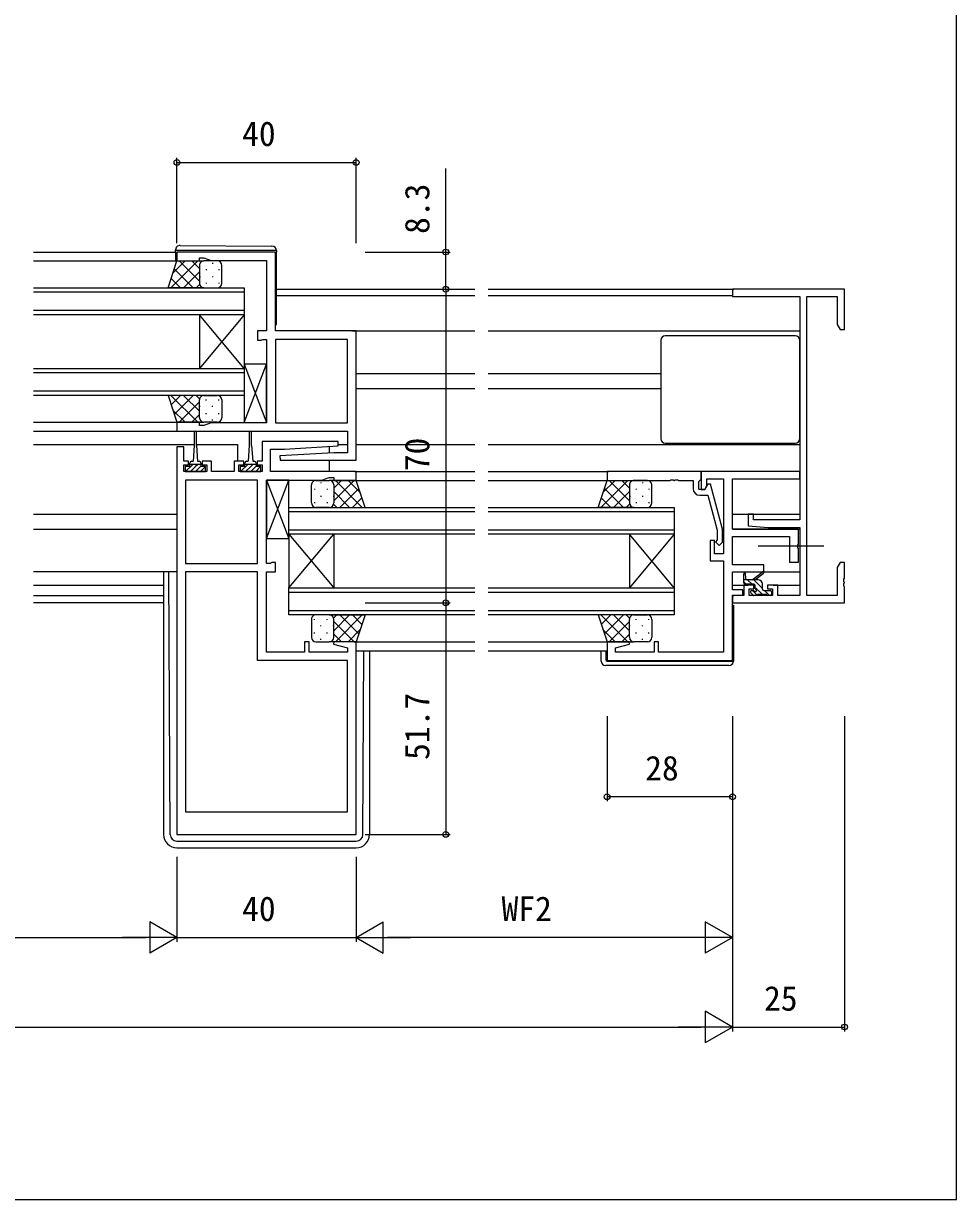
# Model space of a CAD drawing. Units: millimetres, scale not verified. Extents: x -437 to 438, y -281 to 278.
# Drawn here: x 229.9 to 438.2, y -280.9 to -18.4 of the extents above; entities that cross this region are included whole.
import ezdxf
from ezdxf.enums import TextEntityAlignment as Align

# ---------------------------------------------------------------- set-up
doc = ezdxf.new("R2010")
doc.units = ezdxf.units.MM
doc.header["$LTSCALE"] = 2
for name, color, linetype in [('0-2_YKK_11', 7, 'Continuous'), ('0-3_YKK_12', 2, 'Continuous'), ('0-4_YKK_13', 4, 'Continuous'), ('0-6_YKK_D', 6, 'Continuous'), ('0-7_YKK_ZWAK', 7, 'Continuous')]:
    doc.layers.add(name, color=color, linetype=linetype)
doc.styles.add('ＭＳ ゴシック', font='')
doc.styles.get('ＭＳ ゴシック').set_extended_font_data('MS Gothic')

msp = doc.modelspace()

# ---------------------------------------------------------------- linework, layer by layer
at = {"layer": '0-2_YKK_11'}
for points in [[(264.2, -109.403), (302.3, -109.403), (302.3, -114.203), (299.2, -114.203), (287.186, -114.933), (287.215, -115.903), (304.2, -115.903), (304.2, -87.003), (286.2, -87.003), (286.2, -69.403), (264.2, -69.403), (264.2, -71.403), (269.2, -71.403), (269.2, -70.703), (270.2, -70.703), (271.848, -71.303), (284.2, -71.303), (284.2, -87.003), (282.2, -87.003), (282.2, -89.103), (283, -89.103), (283.173, -89.003), (283.346, -88.903), (284.2, -88.903), (284.2, -107.503), (271.848, -107.503), (270.2, -108.103), (269.2, -108.103), (269.2, -107.403), (264.2, -107.403)], [(286.2, -88.903), (286.2, -107.503), (302.3, -107.503), (302.3, -88.903)], [(282.2, -138.903), (282.2, -120.303), (266.1, -120.303), (266.1, -138.903)], [(266.1, -140.803), (266.1, -194.403), (302.3, -194.403), (302.3, -160.603), (282.2, -160.603), (282.2, -140.803)]]:
    msp.add_lwpolyline(points, close=True, dxfattribs=at)
for points in [[(404.83, -146.073), (404.83, -79.333), (411.57, -79.333), (411.57, -85.611), (412.2, -86.703), (413.2, -86.703), (413.2, -77.703), (388.2, -77.703), (388.2, -79.333), (403.2, -79.333), (403.2, -129.203), (392.9, -129.203), (392.9, -127.903), (391.7, -127.903), (391.7, -130.509), (396.2, -130.903), (403.2, -130.903), (403.2, -146.073), (398.3, -146.073), (398.3, -143.803), (396, -143.803), (396, -144.603), (397.1, -144.603), (397.1, -146.073), (391.9, -146.073), (391.9, -144.603), (393, -144.603), (393, -143.803), (390.7, -143.803), (390.7, -146.073), (388.2, -146.073), (388.2, -147.703), (413.2, -147.703), (413.2, -144.161), (413.08, -143.977), (413.08, -143.428), (413.2, -143.244), (413.2, -143.161), (413.08, -142.977), (413.08, -142.428)], [(264.2, -112.903), (264.2, -199.403), (304.2, -199.403), (304.2, -156.403), (299.239, -156.403), (299.171, -156.925), (302.3, -157.763), (302.3, -158.703), (293.7, -158.703), (293.7, -156.403), (292.7, -156.403), (292.7, -158.703), (284.2, -158.703), (284.2, -140.803), (286.2, -140.803), (286.2, -138.703), (285.4, -138.703), (285.227, -138.803), (285.054, -138.903), (284.2, -138.903), (284.2, -120.303), (296.552, -120.303), (298.2, -119.703), (299.2, -119.703), (299.2, -120.403), (304.2, -120.403), (304.2, -118.403), (285.1, -118.403), (285.1, -113.403), (288.2, -113.403), (300.214, -112.672), (300.185, -111.703), (283.2, -111.703), (283.2, -116.103), (282.1, -116.103), (282.1, -116.903), (283.2, -116.903), (283.2, -118.403), (278, -118.403), (278, -116.903)], [(278, -116.903), (279.1, -116.903), (279.1, -116.103), (277, -116.103), (277, -118.403), (271.9, -118.403), (271.9, -116.103), (269.8, -116.103), (269.8, -116.903), (270.9, -116.903), (270.9, -118.403), (265.7, -118.403), (265.7, -116.903), (266.8, -116.903), (266.8, -116.103), (265.7, -116.103), (265.7, -112.903), (264.2, -112.903)], [(381.2, -118.403), (360.2, -118.403), (360.2, -120.403), (374.242, -120.403), (374.425, -120.283), (374.975, -120.283), (375.158, -120.403), (375.242, -120.403), (375.425, -120.283), (375.975, -120.283), (376.158, -120.403), (379.4, -120.403), (379.4, -122.203)], [(360.2, -160.603), (388.2, -160.603), (388.2, -146.003), (390.5, -146.003), (390.5, -144.803), (388.2, -144.803), (388.2, -140.803), (395.2, -140.803), (395.2, -139.203), (388.2, -139.203), (388.2, -132.903), (400.9, -132.903), (400.9, -138.603), (402.9, -138.603), (402.9, -135.561), (402.78, -135.377), (402.78, -134.828), (402.9, -134.644), (402.9, -131.303), (388.2, -131.303), (388.2, -120.003), (403.2, -120.003), (403.2, -118.403), (381.2, -118.403), (381.2, -122.403), (382, -122.403), (382.5, -121.536), (382.5, -120.003), (386.2, -120.003), (386.2, -136.803), (384.2, -136.803), (384.2, -133.803), (383.2, -133.803), (383.2, -138.303), (386.2, -138.303), (386.2, -158.703), (371.7, -158.703), (371.7, -156.403), (370.7, -156.403), (370.7, -158.703)], [(380.9, -123.703), (382.72, -123.703), (384.8, -131.464), (384.8, -133.654), (384.376, -134.078), (385.224, -134.927), (386, -134.151), (386, -131.306), (383.293, -121.203), (382.693, -121.203), (382, -122.403), (380.7, -122.403), (380.7, -120.603), (380.9, -120.403), (381.2, -120.103), (381.2, -118.403)], [(413.08, -142.428), (413.2, -142.244), (413.2, -138.703), (412.2, -138.703), (411.57, -139.794), (411.57, -146.073), (404.83, -146.073)], [(370.7, -158.703), (362.1, -158.703), (362.1, -157.763), (365.229, -156.925), (365.161, -156.403), (360.2, -156.403), (360.2, -160.603)]]:
    msp.add_lwpolyline(points, dxfattribs=at)
msp.add_arc((380.9, -122.203), 1.5, 180.00001, 269.99999, dxfattribs=at)
at = {"layer": '0-3_YKK_12'}
for p, q in [((232.2, -69.403), (263.9, -69.403)), ((232.2, -71.403), (264.7, -71.403)), ((232.2, -77.403), (279.2, -77.403)), ((279.2, -78.403), (232.2, -78.403)), ((286.4, -77.703), (330.7, -77.703)), ((333.7, -77.703), (388.5, -77.703)), ((286.4, -79.103), (330.7, -79.103)), ((333.7, -79.103), (388.2, -79.103)), ((232.2, -82.403), (279.2, -82.403)), ((269.2, -83.403), (269.2, -95.403)), ((279.2, -83.403), (269.2, -95.403)), ((279.2, -95.403), (269.2, -83.403)), ((279.2, -83.403), (279.2, -95.403)), ((303.2, -87.003), (330.7, -87.003)), ((333.7, -87.003), (403.2, -87.003)), ((232.2, -95.403), (279.2, -95.403)), ((279.2, -96.403), (232.2, -96.403)), ((304.2, -96.503), (330.7, -96.503)), ((333.7, -96.503), (372.2, -96.503)), ((232.2, -100.403), (279.2, -100.403)), ((304.2, -99.903), (330.7, -99.903)), ((333.7, -99.903), (372.2, -99.903)), ((232.2, -107.403), (264.2, -107.403)), ((232.2, -109.403), (264.5, -109.403)), ((232.2, -112.403), (268.05, -112.403)), ((268.55, -112.403), (277.7, -112.403)), ((277.7, -112.403), (277.7, -116.149)), ((298.2, -112.795), (298.2, -114.263)), ((300.158, -112.403), (302.3, -112.403)), ((304.2, -112.403), (330.7, -112.403)), ((333.7, -112.403), (403.2, -112.403)), ((298.2, -115.903), (298.2, -118.403)), ((303.7, -120.403), (330.7, -120.403)), ((303.9, -118.403), (330.7, -118.403)), ((333.7, -118.403), (360.5, -118.403)), ((333.7, -120.403), (360.7, -120.403)), ((232.2, -127.903), (264.2, -127.903)), ((289.2, -126.403), (330.7, -126.403)), ((289.2, -132.403), (289.2, -126.403)), ((330.7, -127.403), (289.2, -127.403)), ((333.7, -126.403), (375.2, -126.403)), ((375.2, -127.403), (333.7, -127.403)), ((388.2, -127.903), (403.2, -127.903)), ((232.2, -131.303), (264.2, -131.303)), ((289.2, -131.403), (330.7, -131.403)), ((289.2, -132.403), (289.2, -144.403)), ((289.2, -132.403), (299.2, -144.403)), ((289.2, -144.403), (299.2, -132.403)), ((330.7, -132.403), (289.2, -132.403)), ((299.2, -132.403), (299.2, -144.403)), ((333.7, -131.403), (375.2, -131.403)), ((365.2, -132.403), (365.2, -144.403)), ((375.2, -132.403), (365.2, -144.403)), ((375.2, -144.403), (365.2, -132.403)), ((375.2, -132.403), (375.2, -144.403)), ((388.2, -131.303), (403.2, -131.303)), ((232.2, -143.803), (261.201, -143.803)), ((388.2, -143.803), (391.7, -143.803)), ((397.3, -143.803), (403.2, -143.803)), ((232.2, -146.073), (261.201, -146.073)), ((289.2, -144.403), (330.7, -144.403)), ((289.2, -150.403), (289.2, -144.403)), ((330.7, -145.403), (289.2, -145.403)), ((333.7, -144.403), (375.2, -144.403)), ((375.2, -145.403), (333.7, -145.403)), ((388.307, -146.073), (388.5, -146.073)), ((261.201, -147.703), (232.2, -147.703)), ((289.2, -149.403), (330.7, -149.403)), ((333.7, -149.403), (375.2, -149.403)), ((388.2, -147.703), (388.5, -147.703)), ((330.7, -150.403), (289.2, -150.403)), ((303.7, -156.403), (330.7, -156.403)), ((333.7, -156.403), (360.7, -156.403)), ((304.2, -158.403), (330.7, -158.403)), ((333.7, -158.403), (360.2, -158.403))]:
    msp.add_line(p, q, dxfattribs=at)
for points in [[(279.2, -77.403), (279.2, -83.403), (232.2, -83.403)], [(279.2, -95.403), (279.2, -101.403), (232.2, -101.403)], [(375.2, -126.403), (375.2, -132.403), (333.7, -132.403)], [(375.2, -144.403), (375.2, -150.403), (333.7, -150.403)]]:
    msp.add_lwpolyline(points, dxfattribs=at)
at = {"layer": '0-4_YKK_13'}
for p, q in [((264.909, -67.915), (285.409, -68.094)), ((263.9, -69.103), (263.9, -68.915)), ((264.404, -69.103), (263.9, -69.103)), ((263.9, -69.403), (263.9, -69.103)), ((263.9, -69.403), (263.9, -71.403)), ((285.904, -69.103), (264.404, -69.103)), ((286.4, -69.103), (286.4, -69.403)), ((286.4, -85.403), (286.4, -69.403)), ((268.832, -71.403), (262.832, -77.403)), ((266.003, -71.403), (263.298, -74.108)), ((267.851, -77.403), (263.613, -73.164)), ((269.2, -75.923), (264.68, -71.403)), ((269.2, -73.094), (267.508, -71.403)), ((269.2, -72.403), (269.2, -76.403)), ((269.2, -72.403), (269.2, -76.403)), ((269.29, -71.988), (269.29, -72.023)), ((273.2, -71.402), (270.2, -71.403)), ((270.705, -73.237), (270.705, -73.437)), ((272.12, -71.822), (272.12, -72.022)), ((273.535, -73.237), (273.535, -73.437)), ((274.2, -76.403), (274.2, -72.402)), ((265.023, -77.403), (262.906, -75.285)), ((269.2, -73.863), (265.66, -77.403)), ((269.29, -74.853), (269.29, -75.053)), ((272.12, -74.852), (272.12, -75.052)), ((269.233, -76.658), (268.489, -77.403)), ((270.2, -77.403), (273.2, -77.403)), ((270.705, -76.267), (270.705, -76.467)), ((273.535, -76.267), (273.535, -76.467)), ((372.2, -89.103), (372.2, -111.103)), ((402.2, -88.103), (373.2, -88.103)), ((403.2, -111.103), (403.2, -89.103)), ((279.2, -107.473), (284.2, -94.473)), ((279.2, -94.473), (284.2, -107.473)), ((268.832, -107.403), (262.832, -101.402)), ((265.023, -101.402), (262.906, -103.52)), ((267.851, -101.403), (263.613, -105.641)), ((269.2, -104.942), (265.66, -101.403)), ((269.233, -102.147), (268.489, -101.403)), ((270.2, -101.403), (273.2, -101.403)), ((270.705, -102.538), (270.705, -102.338)), ((273.535, -102.538), (273.535, -102.36)), ((266.003, -107.403), (263.298, -104.697)), ((269.2, -102.882), (264.68, -107.402)), ((269.2, -106.403), (269.2, -102.403)), ((269.2, -106.403), (269.2, -102.403)), ((269.29, -103.953), (269.29, -103.753)), ((272.12, -103.953), (272.12, -103.753)), ((274.2, -102.403), (274.2, -106.403)), ((269.2, -105.711), (267.508, -107.403)), ((269.29, -106.817), (269.29, -106.783)), ((273.2, -107.403), (270.2, -107.403)), ((270.705, -105.568), (270.705, -105.368)), ((272.12, -106.983), (272.12, -106.783)), ((273.535, -105.568), (273.535, -105.368)), ((268.05, -109.653), (268.05, -112.603)), ((268.55, -112.603), (268.55, -109.653)), ((280.35, -109.653), (280.35, -112.603)), ((280.85, -112.603), (280.85, -109.653)), ((268.05, -112.603), (267.8, -116.103)), ((268.55, -112.603), (268.8, -116.103)), ((280.35, -112.603), (280.1, -116.103)), ((280.85, -112.603), (281.1, -116.103)), ((373.2, -112.103), (402.2, -112.103)), ((266.088, -117.303), (266, -117.39)), ((267.71, -116.803), (266.11, -118.403)), ((267.05, -117.303), (267.05, -116.503)), ((269.55, -116.803), (267.05, -116.803)), ((267.45, -116.103), (267.8, -116.103)), ((269.55, -117.208), (268.355, -118.403)), ((268.8, -116.103), (269.15, -116.103)), ((270.578, -117.303), (269.478, -118.403)), ((269.55, -116.503), (269.55, -117.303)), ((278.388, -117.303), (278.3, -117.39)), ((280.01, -116.803), (278.41, -118.403)), ((279.35, -117.303), (279.35, -116.503)), ((281.85, -116.803), (279.35, -116.803)), ((279.75, -116.103), (280.1, -116.103)), ((281.85, -117.208), (280.655, -118.403)), ((281.1, -116.103), (281.45, -116.103)), ((282.878, -117.303), (281.778, -118.403)), ((281.85, -116.503), (281.85, -117.303)), ((284.2, -133.333), (289.2, -120.333)), ((284.2, -120.333), (289.2, -133.333)), ((295.2, -120.402), (298.2, -120.402)), ((299.2, -122.094), (300.892, -120.402)), ((299.2, -124.923), (303.72, -120.403)), ((299.568, -120.402), (305.568, -126.403)), ((302.397, -120.403), (305.102, -123.108)), ((364.832, -120.402), (358.832, -126.403)), ((362.003, -120.403), (359.298, -123.108)), ((365.2, -124.923), (360.68, -120.403)), ((365.2, -122.094), (363.508, -120.402)), ((369.2, -120.402), (366.2, -120.402)), ((294.2, -125.403), (294.2, -121.402)), ((294.865, -122.237), (294.865, -122.437)), ((296.28, -120.822), (296.28, -121.022)), ((297.695, -122.237), (297.695, -122.437)), ((299.11, -120.988), (299.11, -121.022)), ((299.2, -121.402), (299.2, -125.403)), ((299.2, -121.402), (299.2, -125.403)), ((299.2, -122.863), (302.74, -126.403)), ((300.549, -126.403), (304.787, -122.164)), ((363.851, -126.403), (359.613, -122.164)), ((365.2, -122.863), (361.66, -126.403)), ((365.2, -121.402), (365.2, -125.403)), ((365.2, -121.402), (365.2, -125.403)), ((365.29, -120.988), (365.29, -121.022)), ((366.705, -122.237), (366.705, -122.437)), ((368.12, -120.822), (368.12, -121.022)), ((369.535, -122.237), (369.535, -122.437)), ((370.2, -125.402), (370.2, -121.402)), ((294.865, -125.267), (294.865, -125.467)), ((296.28, -123.852), (296.28, -124.052)), ((297.695, -125.267), (297.695, -125.467)), ((299.11, -123.852), (299.11, -124.052)), ((299.167, -125.658), (299.911, -126.403)), ((303.377, -126.403), (305.494, -124.285)), ((361.023, -126.403), (358.906, -124.285)), ((365.233, -125.658), (364.489, -126.403)), ((365.29, -123.852), (365.29, -124.052)), ((366.705, -125.267), (366.705, -125.467)), ((368.12, -123.852), (368.12, -124.052)), ((369.535, -125.267), (369.535, -125.467)), ((298.2, -126.403), (295.2, -126.403)), ((366.2, -126.402), (369.2, -126.402)), ((408.583, -135.103), (393.9, -135.103)), ((264.2, -140.803), (232.2, -140.803)), ((261.2, -140.803), (261.2, -199.4)), ((262.693, -199.407), (262.409, -140.803)), ((390.7, -143.273), (390.7, -141.273)), ((391, -141.446), (391.199, -142.573)), ((392.6, -142.573), (394.818, -140.89)), ((393.2, -142.573), (395.019, -141.172)), ((395.105, -140.803), (403.2, -140.803)), ((393.9, -142.573), (390.7, -142.573)), ((391.239, -143.573), (390.7, -143.033)), ((393, -143.573), (391, -143.573)), ((392.586, -143.573), (391.586, -142.573)), ((394.9, -144.539), (392.933, -142.573)), ((393.3, -144.512), (393.3, -143.873)), ((394.886, -145.873), (393.3, -144.286)), ((394.744, -143.037), (394.436, -142.728)), ((394.9, -144.673), (394.9, -143.573)), ((392.788, -145.985), (392.288, -145.485)), ((392.5, -144.973), (392.839, -144.973)), ((393.708, -146.041), (392.639, -144.973)), ((393.6, -146.073), (393, -146.073)), ((395.9, -145.873), (393.8, -145.873)), ((395.2, -144.973), (396.6, -144.973)), ((396.433, -146.073), (395.333, -144.973)), ((396.6, -146.073), (396.1, -146.073)), ((396.884, -145.177), (396.696, -144.988)), ((396.9, -145.273), (396.9, -145.773)), ((294.2, -151.403), (294.2, -155.403)), ((294.865, -151.538), (294.865, -151.338)), ((298.2, -150.403), (295.2, -150.403)), ((297.695, -151.538), (297.695, -151.338)), ((299.167, -151.147), (299.911, -150.403)), ((299.2, -153.942), (302.74, -150.402)), ((299.2, -155.403), (299.2, -151.403)), ((299.2, -155.403), (299.2, -151.403)), ((299.2, -151.882), (303.72, -156.403)), ((299.568, -156.403), (305.568, -150.402)), ((300.549, -150.402), (304.787, -154.641)), ((303.377, -150.402), (305.494, -152.52)), ((364.832, -156.403), (358.832, -150.402)), ((361.023, -150.403), (358.906, -152.52)), ((363.851, -150.403), (359.613, -154.641)), ((365.2, -151.882), (360.68, -156.403)), ((365.2, -153.942), (361.66, -150.403)), ((365.233, -151.147), (364.489, -150.403)), ((365.2, -155.403), (365.2, -151.403)), ((365.2, -155.403), (365.2, -151.403)), ((366.2, -150.403), (369.2, -150.403)), ((366.705, -151.538), (366.705, -151.338)), ((369.535, -151.538), (369.535, -151.36)), ((370.2, -151.403), (370.2, -155.403)), ((294.865, -154.568), (294.865, -154.368)), ((296.28, -152.953), (296.28, -152.753)), ((297.695, -154.568), (297.695, -154.368)), ((299.11, -152.953), (299.11, -152.753)), ((299.2, -154.711), (300.892, -156.403)), ((302.397, -156.403), (305.102, -153.697)), ((362.003, -156.403), (359.298, -153.697)), ((365.2, -154.711), (363.508, -156.403)), ((365.29, -152.953), (365.29, -152.753)), ((366.705, -154.568), (366.705, -154.368)), ((368.12, -152.953), (368.12, -152.753)), ((369.535, -154.568), (369.535, -154.368)), ((295.2, -156.403), (298.2, -156.403)), ((296.28, -155.983), (296.28, -155.783)), ((299.11, -155.817), (299.11, -155.783)), ((365.29, -155.817), (365.29, -155.783)), ((369.2, -156.403), (366.2, -156.403)), ((368.12, -155.983), (368.12, -155.783)), ((305.707, -199.407), (305.906, -158.403)), ((307.2, -158.403), (307.2, -199.4)), ((358.9, -160.703), (358.9, -158.403)), ((359.9, -158.403), (359.9, -160.403)), ((387.4, -161.703), (359.9, -161.703)), ((360.2, -160.703), (387.9, -160.703)), ((387.9, -160.703), (388.4, -160.703)), ((388.4, -160.403), (388.4, -160.703)), ((264.193, -200.9), (304.207, -200.9)), ((264.2, -202.4), (304.2, -202.4))]:
    msp.add_line(p, q, dxfattribs=at)
for points in [[(286.4, -69.094), (286.4, -69.103), (285.904, -69.103)], [(270.2, -77.403), (262.2, -77.403), (264.2, -71.403), (270.2, -71.403)], [(270.2, -101.403), (262.2, -101.402), (264.2, -107.402), (270.2, -107.403)], [(267.05, -117.303), (266, -117.303), (266, -118.403), (270.6, -118.403), (270.6, -117.303), (269.55, -117.303)], [(268.833, -116.803), (268.3, -117.335), (267.233, -118.403)], [(279.35, -117.303), (278.3, -117.303), (278.3, -118.403), (282.9, -118.403), (282.9, -117.303), (281.85, -117.303)], [(281.133, -116.803), (280.6, -117.335), (279.533, -118.403)], [(298.2, -126.403), (306.2, -126.403), (304.2, -120.403), (298.2, -120.402)], [(366.2, -126.402), (358.2, -126.403), (360.2, -120.403), (366.2, -120.402)], [(388.2, -148.203), (388.4, -148.203), (388.4, -160.403)], [(298.2, -150.403), (306.2, -150.402), (304.2, -156.403), (298.2, -156.403)], [(366.2, -150.403), (358.2, -150.402), (360.2, -156.403), (366.2, -156.403)]]:
    msp.add_lwpolyline(points, dxfattribs=at)
for points in [[(279.2, -107.473), (284.2, -107.473), (284.2, -94.473), (279.2, -94.473)], [(284.2, -133.333), (289.2, -133.333), (289.2, -120.333), (284.2, -120.333)]]:
    msp.add_lwpolyline(points, close=True, dxfattribs=at)
for centre, radius, start, end in [((264.9, -68.915), 1, 89.5, 180), ((285.4, -69.094), 1, 0, 89.5), ((270.2, -72.403), 1, 90.0001, 180.0001), ((270.2, -72.403), 1, 90.0001, 180.0001), ((273.2, -72.402), 1, 0.0001, 90.0001), ((270.2, -76.403), 1, 180.0001, 270.0001), ((270.2, -76.403), 1, 180.0001, 270.0001), ((273.2, -76.403), 1, 270.0001, 0.0001), ((285.9, -85.403), 0.5, 306.86983, 0), ((373.2, -89.103), 1, 90, 180), ((402.2, -89.103), 1, 0, 90), ((270.2, -102.403), 1, 89.9999, 179.9999), ((270.2, -102.403), 1, 89.9999, 179.9999), ((273.2, -102.403), 1, 359.9999, 89.9999), ((270.2, -106.403), 1, 179.9999, 269.9999), ((270.2, -106.403), 1, 179.9999, 269.9999), ((273.2, -106.403), 1, 269.9999, 359.9999), ((268.3, -109.653), 0.25, 0, 180), ((280.6, -109.653), 0.25, 0, 180), ((373.2, -111.103), 1, 180, 270), ((402.2, -111.103), 1, 270, 0), ((267.45, -116.503), 0.4, 90, 180), ((269.15, -116.503), 0.4, 0, 90), ((279.75, -116.503), 0.4, 90, 180), ((281.45, -116.503), 0.4, 0, 90), ((295.2, -121.402), 1, 89.9999, 179.9999), ((298.2, -121.402), 1, 359.9999, 89.9999), ((298.2, -121.402), 1, 359.9999, 89.9999), ((366.2, -121.402), 1, 90.0001, 180.0001), ((366.2, -121.402), 1, 90.0001, 180.0001), ((369.2, -121.402), 1, 0.0001, 90.0001), ((295.2, -125.403), 1, 179.9999, 269.9999), ((298.2, -125.403), 1, 269.9999, 359.9999), ((298.2, -125.403), 1, 269.9999, 359.9999), ((366.2, -125.402), 1, 180.0001, 270.0001), ((366.2, -125.402), 1, 180.0001, 270.0001), ((369.2, -125.402), 1, 270.0001, 0.0001), ((390.9, -141.273), 0.2, 300, 180), ((395, -140.973), 0.2, 275.58289, 155.58289), ((391, -143.273), 0.3, 180, 270), ((393, -143.873), 0.3, 0, 90), ((393.9, -143.573), 1, 0, 90), ((392.5, -145.273), 0.3, 90, 225), ((393, -145.773), 0.3, 225, 270), ((392.839, -145.273), 0.3, 33.05573, 90), ((393.3, -144.973), 0.25, 213.05573, 56.94427), ((393.6, -144.512), 0.3, 180, 236.94427), ((393.6, -145.873), 0.2, 270, 0), ((395.2, -144.673), 0.3, 180, 270), ((396.1, -145.873), 0.2, 180, 270), ((396.6, -145.273), 0.3, 0, 90), ((396.6, -145.773), 0.3, 270, 0), ((295.2, -151.403), 1, 90.0001, 180.0001), ((298.2, -151.403), 1, 0.0001, 90.0001), ((298.2, -151.403), 1, 0.0001, 90.0001), ((366.2, -151.403), 1, 89.9999, 179.9999), ((366.2, -151.403), 1, 89.9999, 179.9999), ((369.2, -151.403), 1, 359.9999, 89.9999), ((295.2, -155.403), 1, 180.0001, 270.0001), ((298.2, -155.403), 1, 270.0001, 0.0001), ((298.2, -155.403), 1, 270.0001, 0.0001), ((366.2, -155.403), 1, 179.9999, 269.9999), ((366.2, -155.403), 1, 179.9999, 269.9999), ((369.2, -155.403), 1, 269.9999, 359.9999), ((359.9, -160.703), 1, 180, 270), ((360.2, -160.403), 0.3, 180, 270), ((387.4, -160.703), 1, 270, 0), ((264.2, -199.4), 3, 180, 270), ((264.193, -199.4), 1.5, 180.27724, 270), ((304.2, -199.4), 3, 270, 0), ((304.207, -199.4), 1.5, 270, 359.72276)]:
    msp.add_arc(centre, radius, start, end, dxfattribs=at)
at = {"layer": '0-6_YKK_D'}
for p, q in [((264.2, -67.403), (264.2, -48.403)), ((264.2, -49.403), (304.2, -49.403)), ((304.2, -67.403), (304.2, -48.403)), ((306.2, -69.403), (325.2, -69.403)), ((324.2, -77.703), (324.2, -147.703)), ((306.2, -147.703), (325.2, -147.703)), ((306.2, -147.703), (325.2, -147.703)), ((324.2, -147.703), (324.2, -199.403)), ((360.2, -173), (360.2, -192)), ((388.2, -173), (388.2, -223.4)), ((388.2, -173), (388.2, -243.4)), ((388.2, -173), (388.2, -192)), ((413.2, -173), (413.2, -243.4)), ((388.2, -191), (360.2, -191)), ((306.2, -199.403), (325.2, -199.403)), ((264.2, -204.4), (264.2, -223.4)), ((264.2, -204.4), (264.2, -223.4)), ((304.2, -204.4), (304.2, -223.4)), ((304.2, -204.4), (304.2, -223.4)), ((388.2, -204.4), (388.2, -243.4)), ((264.2, -222.4), (258.138, -218.9)), ((258.138, -218.9), (258.138, -225.9)), ((304.2, -222.4), (310.262, -218.9)), ((310.262, -225.9), (310.262, -218.9)), ((388.2, -222.4), (382.138, -218.9)), ((382.138, -218.9), (382.138, -225.9)), ((32.2, -222.4), (257.2, -222.4)), ((264.2, -222.4), (252.076, -222.4)), ((264.2, -222.4), (258.138, -225.9)), ((264.2, -222.4), (304.2, -222.4)), ((304.2, -222.4), (310.262, -225.9)), ((304.2, -222.4), (316.324, -222.4)), ((381.2, -222.4), (311.2, -222.4)), ((388.2, -222.4), (376.076, -222.4)), ((388.2, -222.4), (382.138, -225.9)), ((388.2, -242.4), (382.138, -238.9)), ((382.138, -238.9), (382.138, -245.9)), ((-91.8, -242.4), (381.2, -242.4)), ((388.2, -242.4), (376.076, -242.4)), ((388.2, -242.4), (382.138, -245.9)), ((388.2, -242.4), (413.2, -242.4))]:
    msp.add_line(p, q, dxfattribs=at)
msp.add_lwpolyline([(324.2, -77.703), (324.2, -69.403), (324.2, -50.793)], dxfattribs=at)
for centre in [(264.2, -49.403), (304.2, -49.403), (324.2, -69.403), (324.2, -77.703), (324.2, -77.703), (324.2, -147.703), (324.2, -147.703), (360.2, -191), (388.2, -191), (324.2, -199.403), (413.2, -242.4)]:
    msp.add_circle(centre, 0.637, dxfattribs=at)
at = {"layer": '0-7_YKK_ZWAK'}
msp.add_lwpolyline([(-436.8, -280.9), (438.2, -280.9), (438.2, 244.1)], dxfattribs=at)

# ---------------------------------------------------------------- texts
at = {"layer": '0-6_YKK_D', "style": 'ＭＳ ゴシック'}
for s, p in [('40', (278.745, -47.403)), ('28', (368.724, -189)), ('40', (278.745, -220.4)), ('WF2', (336.655, -220.4)), ('25', (395.245, -240.4))]:
    msp.add_text(s, height=5.499, dxfattribs=at).set_placement(p, align=Align.BOTTOM_LEFT)
for s, p in [('8.3', (322.2, -65.364)), ('70', (322.2, -118.328)), ('51.7', (322.2, -182.778))]:
    msp.add_text(s, height=5.499, rotation=90, dxfattribs=at).set_placement(p, align=Align.BOTTOM_LEFT)

doc.saveas('drawing.dxf')
